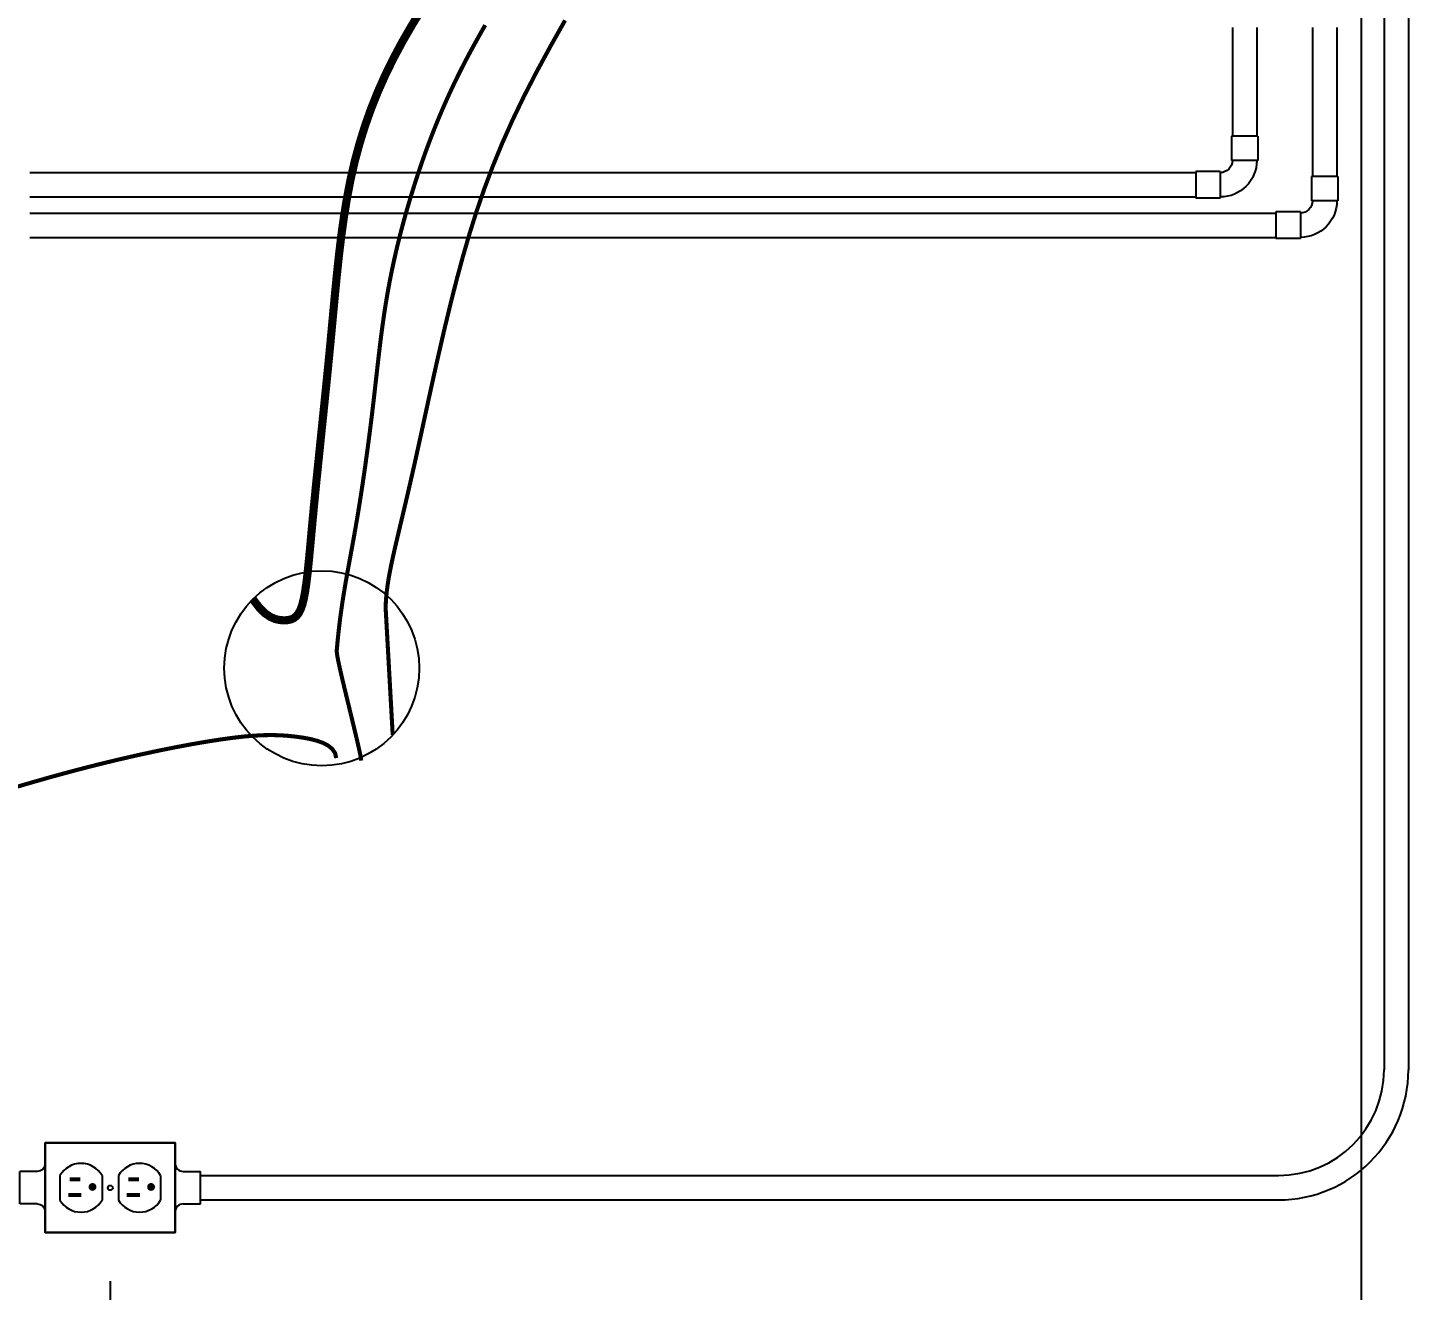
# Model space of a CAD drawing. Header units: inches. Extents: x -300 to 516, y -297 to 231.
# Drawn here: x 4.02 to 46.51, y -207.43 to -168.59 of the extents above; entities that cross this region are included whole.
import ezdxf

# ---------------------------------------------------------------- set-up
doc = ezdxf.new("R2010")
doc.units = ezdxf.units.IN
doc.header["$LTSCALE"] = 24
doc.header["$MEASUREMENT"] = 0
for name, color, linetype in [('CHAMBER EXTERIOR', 7, 'Continuous'), ('EXTERIOR DIMS', 7, 'Continuous'), ('EXTERIOR ELEC EQUIP', 190, 'Continuous'), ('EXTERIOR PLUMB EQUIP', 4, 'Continuous')]:
    doc.layers.add(name, color=color, linetype=linetype)
doc.styles.get("Standard").update_dxf_attribs({"font": 'ARIALN.TTF'})
doc.dimstyles.get("Standard").update_dxf_attribs({"dimscale": 24, "dimtxt": 0.18, "dimasz": 0.18, "dimexe": 0.18, "dimexo": 0.0625, "dimgap": 0.09, "dimtad": 1, "dimdec": 4, "dimzin": 0, "dimdsep": 46, "dimlunit": 4, "dimtxsty": 'Standard', "dimcen": 0.09, "dimadec": 0, "dimazin": 0, "dimtfac": 1, "dimtdec": 4, "dimtofl": 0, "dimtmove": 0, "dimatfit": 3, "dimfxl": 0, "dimtolj": 1, "dimtzin": 0, "dimarcsym": 0})

# ---------------------------------------------------------------- blocks, each defined once
blk = doc.blocks.new('90ELL')
at = {"linetype": 'Continuous'}
for p, q in [((-0.271, 0), (-0.271, -0.5)), ((-0.271, 0), (0.271, 0)), ((0.271, 0), (0.271, -0.5)), ((-0.271, -0.5), (0.271, -0.5)), ((0.5, -0.729), (1, -0.729)), ((0.5, -0.729), (0.5, -1.271)), ((1, -0.729), (1, -1.271)), ((0.5, -1.271), (1, -1.271))]:
    blk.add_line(p, q, dxfattribs=at)
for radius in [0.75, 0.25]:
    blk.add_arc((0.5, -0.5), radius, 180, 270, dxfattribs=at)
blk = doc.blocks.new('Fs1box')
at = {"linetype": 'Continuous'}
for p, q in [((0.25, 0.5), (0.783, 0.5)), ((0.783, -0.5), (0.783, 0.5)), ((0.25, -0.5), (0.783, -0.5))]:
    blk.add_line(p, q, dxfattribs=at)
blk.add_lwpolyline([(-4, -1.375), (-4, 1.375), (0, 1.375), (0, -1.375)], close=True, dxfattribs=at)
for centre, start, end in [((0.25, 0.75), 180, 270), ((0.25, -0.75), 90, 180)]:
    blk.add_arc(centre, 0.25, start, end, dxfattribs=at)
blk = doc.blocks.new('*D38')
at = {"layer": 'Defpoints', "color": 0, "transparency": 16777216}
for p in [(6.556, -205.65), (45.07, -240.297), (45.07, -254.679)]:
    blk.add_point(p, dxfattribs=at)
at = {"layer": 'EXTERIOR DIMS', "color": 0, "lineweight": -2, "transparency": 16777216}
for p, q in [((6.556, -207.15), (6.556, -258.999)), ((45.07, -241.797), (45.07, -258.999)), ((10.876, -254.679), (40.75, -254.679))]:
    blk.add_line(p, q, dxfattribs=at)
at = {"layer": 'EXTERIOR DIMS', "color": 0, "transparency": 16777216}
for points in [[(10.876, -253.959), (10.876, -255.399), (6.556, -254.679)], [(40.75, -253.959), (40.75, -255.399), (45.07, -254.679)]]:
    blk.add_solid(points, dxfattribs=at)
at = {"layer": 'EXTERIOR DIMS', "color": 0, "transparency": 16777216, "insert": (25.813, -247.424), "char_height": 4.32, "attachment_point": 5}
blk.add_mtext('\\A1;3\'-2{\\H1.000000x;\\S1/2;}"', dxfattribs=at)

msp = doc.modelspace()

# ---------------------------------------------------------------- linework, layer by layer
at = {"layer": 'CHAMBER EXTERIOR'}
msp.add_line((45.07014, -240.2971), (45.07014, -118.2971), dxfattribs=at)
msp.add_circle((13.07014, -188.2971), 3, dxfattribs=at)
at = {"layer": 'EXTERIOR ELEC EQUIP'}
for p, q in [((45.76109, -160.46462), (45.76109, -200.65025)), ((46.51109, -160.46462), (46.51109, -200.65025)), ((5.0097, -203.90426), (5.0097, -204.65466)), ((6.30851, -203.90426), (6.30851, -204.65466)), ((6.81156, -203.90426), (6.81156, -204.65466)), ((8.11036, -203.90426), (8.11036, -204.65466)), ((9.33902, -203.90025), (42.51109, -203.90025)), ((9.33902, -204.65025), (42.51109, -204.65025))]:
    msp.add_line(p, q, dxfattribs=at)
for points, const_width in [([(16.17132, -167.98423), (15.85077, -168.50381), (15.55049, -169.02265), (15.27403, -169.53925), (15.02142, -170.05498), (14.7918, -170.57194), (14.5843, -171.09224), (14.39805, -171.61798), (14.23219, -172.15125), (14.08586, -172.69415), (13.95819, -173.24878), (13.848, -173.81688), (13.75289, -174.39868), (13.67014, -174.99407), (13.59702, -175.60292), (13.53083, -176.22511), (13.46883, -176.86052), (13.40832, -177.50902), (13.34658, -178.17048), (13.28156, -178.84358), (13.21394, -179.5221), (13.14509, -180.19866), (13.07636, -180.86582), (13.00912, -181.51619), (12.94471, -182.14236), (12.88451, -182.7369), (12.82987, -183.29242), (12.78168, -183.80293), (12.73892, -184.2681), (12.70012, -184.68906), (12.66379, -185.06692), (12.62845, -185.40279), (12.59261, -185.69778), (12.5548, -185.953), (12.51352, -186.16956), (12.46736, -186.34893), (12.41508, -186.49397), (12.3555, -186.60788), (12.28746, -186.69388), (12.20979, -186.75518), (12.1213, -186.79499), (12.02082, -186.81652), (11.90718, -186.82298), (11.77965, -186.8152), (11.63919, -186.78445), (11.48725, -186.71961), (11.32523, -186.60956), (11.15457, -186.44321), (10.97667, -186.20941), (10.9539, -186.17071)], 0.25), ([(13.51513, -191.06037), (13.47963, -190.90896), (13.39482, -190.78236), (13.26798, -190.678), (13.10642, -190.59333), (12.91741, -190.52579), (12.70826, -190.47282), (12.48625, -190.43187), (12.25868, -190.40038), (12.0306, -190.37639), (11.79813, -190.36031), (11.55515, -190.35314), (11.29556, -190.3559), (11.01323, -190.36958), (10.70205, -190.3952), (10.3559, -190.43377), (9.96868, -190.48628), (9.53592, -190.55356), (9.05985, -190.63565), (8.54436, -190.73241), (7.99332, -190.8437), (7.41063, -190.96937), (6.80016, -191.10927), (6.16581, -191.26327), (5.51146, -191.43121), (4.83972, -191.61301), (4.14813, -191.80876), (3.43293, -192.0186)], 0.125), ([(5.63956, -204.01534), (5.31076, -204.01534)], 0.12), ([(7.44141, -204.01534), (7.11261, -204.01534)], 0.12), ([(5.67358, -204.50239), (5.26541, -204.50239)], 0.12), ([(7.47543, -204.50239), (7.06726, -204.50239)], 0.12)]:
    msp.add_lwpolyline(points, dxfattribs=dict(at, const_width=const_width))
at = {"layer": 'EXTERIOR ELEC EQUIP', "color": 40, "const_width": 0.125}
msp.add_lwpolyline([(18.10001, -168.51449), (18.06376, -168.5772), (18.02769, -168.6399), (17.99182, -168.70258), (17.95615, -168.76523), (17.92068, -168.82785), (17.88542, -168.89043), (17.85038, -168.95298), (17.81556, -169.01548), (17.78096, -169.07793), (17.7466, -169.14034), (17.71247, -169.20268), (17.67859, -169.26497), (17.64496, -169.32718), (17.61159, -169.38934), (17.57847, -169.45142), (17.54562, -169.51342), (17.51304, -169.57535), (17.48073, -169.63719), (17.44869, -169.69894), (17.41694, -169.76061), (17.38547, -169.82219), (17.35428, -169.88367), (17.32338, -169.94505), (17.29277, -170.00634), (17.26243, -170.06754), (17.23237, -170.12864), (17.2026, -170.18964), (17.1731, -170.25054), (17.14389, -170.31134), (17.11494, -170.37205), (17.08627, -170.43266), (17.05788, -170.49316), (17.02975, -170.55357), (17.00188, -170.61388), (16.97428, -170.67409), (16.94695, -170.73421), (16.91987, -170.79422), (16.89305, -170.85413), (16.86648, -170.91395), (16.84017, -170.97367), (16.81411, -171.03329), (16.78829, -171.09281), (16.76272, -171.15223), (16.7374, -171.21155), (16.71231, -171.27077), (16.68746, -171.3299), (16.66285, -171.38892), (16.63848, -171.44785), (16.61433, -171.50668), (16.59042, -171.56541), (16.56673, -171.62404), (16.54327, -171.68257), (16.52003, -171.741), (16.497, -171.79934), (16.4742, -171.85757), (16.45161, -171.91571), (16.42924, -171.97375), (16.40707, -172.03169), (16.38512, -172.08953), (16.36337, -172.14727), (16.34182, -172.20491), (16.32048, -172.26245), (16.29934, -172.3199), (16.27839, -172.37725), (16.25763, -172.43449), (16.23707, -172.49164), (16.2167, -172.54869), (16.19652, -172.60564), (16.17652, -172.6625), (16.15671, -172.71925), (16.13707, -172.77591), (16.11762, -172.83246), (16.09834, -172.88892), (16.07923, -172.94528), (16.0603, -173.00154), (16.04153, -173.0577), (16.02293, -173.11376), (16.0045, -173.16972), (15.98623, -173.22559), (15.96812, -173.28136), (15.95017, -173.33702), (15.93237, -173.3926), (15.91473, -173.44807), (15.89725, -173.50345), (15.87991, -173.55872), (15.86272, -173.61391), (15.84569, -173.66899), (15.8288, -173.72399), (15.81206, -173.77889), (15.79547, -173.83369), (15.77902, -173.88841), (15.76272, -173.94304), (15.74657, -173.99757), (15.73056, -174.05202), (15.71469, -174.10638), (15.69897, -174.16065), (15.6834, -174.21484), (15.66796, -174.26895), (15.65267, -174.32297), (15.63752, -174.37691), (15.62251, -174.43077), (15.60765, -174.48456), (15.59292, -174.53826), (15.57834, -174.59189), (15.5639, -174.64544), (15.5496, -174.69892), (15.53543, -174.75232), (15.52141, -174.80565), (15.50753, -174.85891), (15.49378, -174.9121), (15.48017, -174.96523), (15.46671, -175.01828), (15.45337, -175.07127), (15.44018, -175.12419), (15.42712, -175.17705), (15.4142, -175.22985), (15.40141, -175.28258), (15.38876, -175.33526), (15.37625, -175.38787), (15.36387, -175.44043), (15.35162, -175.49292), (15.33951, -175.54537), (15.32753, -175.59776), (15.31568, -175.65009), (15.30397, -175.70237), (15.29239, -175.7546), (15.28094, -175.80678), (15.26963, -175.85892), (15.25844, -175.911), (15.24739, -175.96304), (15.23646, -176.01503), (15.22567, -176.06698), (15.215, -176.11888), (15.20447, -176.17074), (15.19406, -176.22256), (15.18379, -176.27434), (15.17364, -176.32609), (15.16362, -176.37779), (15.15372, -176.42946), (15.14396, -176.4811), (15.13432, -176.5327), (15.1248, -176.58426), (15.11541, -176.6358), (15.10615, -176.6873), (15.09701, -176.73878), (15.08799, -176.79023), (15.07909, -176.84165), (15.07032, -176.89305), (15.06166, -176.94443), (15.05313, -176.99578), (15.04471, -177.04711), (15.0364, -177.09843), (15.0282, -177.14972), (15.02011, -177.20101), (15.01213, -177.25228), (15.00426, -177.30354), (14.99648, -177.35479), (14.98881, -177.40603), (14.98123, -177.45727), (14.97374, -177.5085), (14.96635, -177.55973), (14.95904, -177.61097), (14.95182, -177.6622), (14.94469, -177.71344), (14.93763, -177.76469), (14.93065, -177.81594), (14.92375, -177.8672), (14.91692, -177.91848), (14.91015, -177.96977), (14.90346, -178.02108), (14.89683, -178.0724), (14.89026, -178.12374), (14.88374, -178.17511), (14.87729, -178.22649), (14.87089, -178.27791), (14.86454, -178.32935), (14.85823, -178.38082), (14.85197, -178.43232), (14.84576, -178.48385), (14.83958, -178.53542), (14.83344, -178.58703), (14.82734, -178.63868), (14.82126, -178.69036), (14.81522, -178.74209), (14.8092, -178.79387), (14.80321, -178.84569), (14.79723, -178.89756), (14.79128, -178.94948), (14.78534, -179.00145), (14.77941, -179.05348), (14.7735, -179.10556), (14.76759, -179.1577), (14.76168, -179.2099), (14.75578, -179.26217), (14.74987, -179.31449), (14.74397, -179.36689), (14.73805, -179.41935), (14.73213, -179.47188), (14.7262, -179.52449), (14.72025, -179.57716), (14.71428, -179.62992), (14.7083, -179.68275), (14.70229, -179.73566), (14.69626, -179.78865), (14.6902, -179.84172), (14.68411, -179.89488), (14.67798, -179.94812), (14.67183, -180.00145), (14.66564, -180.05486), (14.6594, -180.10836), (14.65313, -180.16195), (14.64682, -180.21563), (14.64046, -180.26939), (14.63406, -180.32323), (14.62761, -180.37715), (14.62112, -180.43115), (14.61458, -180.48521), (14.608, -180.53934), (14.60138, -180.59353), (14.59471, -180.64777), (14.588, -180.70206), (14.58125, -180.7564), (14.57445, -180.81077), (14.56762, -180.86517), (14.56074, -180.9196), (14.55383, -180.97404), (14.54688, -181.0285), (14.53988, -181.08297), (14.53286, -181.13743), (14.52579, -181.19189), (14.51869, -181.24633), (14.51156, -181.30076), (14.50439, -181.35516), (14.49719, -181.40954), (14.48995, -181.46387), (14.48269, -181.51816), (14.47539, -181.5724), (14.46806, -181.62659), (14.46071, -181.68071), (14.45332, -181.73477), (14.44591, -181.78875), (14.43847, -181.84265), (14.431, -181.89647), (14.42351, -181.95019), (14.416, -182.00382), (14.40846, -182.05734), (14.40089, -182.11075), (14.39331, -182.16404), (14.3857, -182.2172), (14.37807, -182.27024), (14.37042, -182.32314), (14.36276, -182.3759), (14.35507, -182.42852), (14.34737, -182.48097), (14.33964, -182.53327), (14.33191, -182.5854), (14.32416, -182.63736), (14.31639, -182.68914), (14.30861, -182.74073), (14.30081, -182.79213), (14.29301, -182.84333), (14.28519, -182.89433), (14.27736, -182.94512), (14.26952, -182.9957), (14.26167, -183.04605), (14.25382, -183.09617), (14.24595, -183.14606), (14.23808, -183.19571), (14.2302, -183.24511), (14.22232, -183.29426), (14.21443, -183.34316), (14.20654, -183.39179), (14.19865, -183.44016), (14.19075, -183.48826), (14.18285, -183.53608), (14.17496, -183.58362), (14.16706, -183.63089), (14.15916, -183.67787), (14.15127, -183.72457), (14.14338, -183.77099), (14.1355, -183.81714), (14.12762, -183.86301), (14.11975, -183.90861), (14.11189, -183.95394), (14.10403, -183.999), (14.09619, -184.0438), (14.08836, -184.08834), (14.08054, -184.13261), (14.07274, -184.17663), (14.06495, -184.22041), (14.05717, -184.26393), (14.04942, -184.30721), (14.04168, -184.35025), (14.03396, -184.39305), (14.02627, -184.43561), (14.01859, -184.47795), (14.01094, -184.52006), (14.00331, -184.56195), (13.99571, -184.60361), (13.98813, -184.64506), (13.98059, -184.6863), (13.97307, -184.72733), (13.96558, -184.76815), (13.95812, -184.80877), (13.9507, -184.84919), (13.94331, -184.88941), (13.93595, -184.92944), (13.92863, -184.96928), (13.92135, -185.00894), (13.9141, -185.04842), (13.9069, -185.08772), (13.89973, -185.12684), (13.89261, -185.16579), (13.88553, -185.20457), (13.87849, -185.24319), (13.8715, -185.28165), (13.86455, -185.31995), (13.85765, -185.3581), (13.85081, -185.3961), (13.84401, -185.43395), (13.83726, -185.47165), (13.83056, -185.50922), (13.82392, -185.54665), (13.81733, -185.58394), (13.8108, -185.62111), (13.80432, -185.65815), (13.7979, -185.69507), (13.79154, -185.73187), (13.78525, -185.76855), (13.77901, -185.80512), (13.77283, -185.84158), (13.76672, -185.87794), (13.76068, -185.91419), (13.7547, -185.95034), (13.74878, -185.9864), (13.74294, -186.02236), (13.73716, -186.05823), (13.73145, -186.09401), (13.72581, -186.1297), (13.72024, -186.16531), (13.71475, -186.20083), (13.70933, -186.23627), (13.70397, -186.27162), (13.69869, -186.30687), (13.69349, -186.34204), (13.68835, -186.37711), (13.68328, -186.41208), (13.67829, -186.44695), (13.67337, -186.48173), (13.66851, -186.51639), (13.66373, -186.55095), (13.65902, -186.58539), (13.65438, -186.61972), (13.6498, -186.65393), (13.6453, -186.68802), (13.64086, -186.72198), (13.63649, -186.75581), (13.63219, -186.78951), (13.62796, -186.82307), (13.62379, -186.85649), (13.61969, -186.88977), (13.61565, -186.9229), (13.61168, -186.95588), (13.60778, -186.98871), (13.60394, -187.02138), (13.60017, -187.05388), (13.59646, -187.08623), (13.59281, -187.1184), (13.58923, -187.15041), (13.58571, -187.18224), (13.58225, -187.21389), (13.57885, -187.24536), (13.57552, -187.27664), (13.57225, -187.30774), (13.56903, -187.33864), (13.56588, -187.36935), (13.56279, -187.39986), (13.55976, -187.43017), (13.55679, -187.46027), (13.55388, -187.49016), (13.55102, -187.51983), (13.54823, -187.54929), (13.54549, -187.57854), (13.54281, -187.60755), (13.54019, -187.63634), (13.53762, -187.6649), (13.53511, -187.69323), (13.53266, -187.72132), (13.53064, -187.75061), (13.53099, -187.78829), (13.53599, -187.84299), (13.54796, -187.92335), (13.56919, -188.038), (13.60199, -188.19557), (13.64866, -188.40469), (13.71151, -188.674), (13.79129, -189.00648), (13.8826, -189.38252), (13.9785, -189.77686), (14.07206, -190.16423), (14.15634, -190.51939), (14.22438, -190.81706), (14.26926, -191.03198), (14.28402, -191.1389)], dxfattribs=at)
at = {"layer": 'EXTERIOR ELEC EQUIP', "color": 1, "const_width": 0.125}
msp.add_lwpolyline([(20.55636, -168.3682), (20.11264, -169.1562), (19.68993, -169.93351), (19.29754, -170.69279), (18.94253, -171.42891), (18.62299, -172.14541), (18.33477, -172.84805), (18.07369, -173.54258), (17.8356, -174.23472), (17.61633, -174.93023), (17.41173, -175.63486), (17.21763, -176.35433), (17.0306, -177.0919), (16.85011, -177.84075), (16.67635, -178.59158), (16.50953, -179.33509), (16.34985, -180.06196), (16.19749, -180.76289), (16.05267, -181.42856), (15.91558, -182.04967), (15.78647, -182.61903), (15.66589, -183.13788), (15.55443, -183.6096), (15.45267, -184.03755), (15.36122, -184.4251), (15.28067, -184.77561), (15.21161, -185.09245), (15.15463, -185.37899), (15.11005, -185.63837), (15.07695, -185.8728), (15.05417, -186.08424), (15.04049, -186.2747), (15.03475, -186.44614), (15.24991, -190.30526), (15.25182, -190.34592)], dxfattribs=at)
at = {"layer": 'EXTERIOR ELEC EQUIP', "const_width": 0.12}
for points in [[(6.07372, -204.2532, -1), (5.95372, -204.2532, -1)], [(7.87557, -204.2532, -1), (7.75557, -204.2532, -1)]]:
    msp.add_lwpolyline(points, format="xyb", close=True, dxfattribs=at)
at = {"layer": 'EXTERIOR ELEC EQUIP'}
msp.add_circle((6.56003, -204.27946), 0.075, dxfattribs=at)
for centre, radius, start, end in [((42.51109, -200.65025), 4, 270, 0), ((42.51109, -200.65025), 3.25, 270, 0), ((5.65911, -204.27946), 0.75, 30.017761, 149.982239), ((7.46096, -204.27946), 0.75, 30.017761, 149.982239), ((5.65911, -204.27946), 0.75, 210.017761, 329.982239), ((7.46096, -204.27946), 0.75, 210.017761, 329.982239)]:
    msp.add_arc(centre, radius, start, end, dxfattribs=at)
at = {"layer": 'EXTERIOR PLUMB EQUIP'}
for p, q in [((41.10041, -168.59088), (41.10041, -171.92567)), ((41.85041, -168.59088), (41.85041, -171.92567)), ((43.56001, -168.59088), (43.56001, -173.16814)), ((44.31001, -168.59088), (44.31001, -173.16814)), ((4.08415, -173.04989), (39.9697, -173.04989)), ((4.08415, -173.79989), (39.9697, -173.79989)), ((4.08415, -174.29598), (42.43585, -174.29598)), ((4.08415, -175.04598), (42.43585, -175.04598))]:
    msp.add_line(p, q, dxfattribs=at)

# ---------------------------------------------------------------- block references
at = {"layer": 'EXTERIOR ELEC EQUIP', "xscale": -1}
msp.add_blockref('Fs1box', (4.55614, -204.27525), dxfattribs=at)
at = {"layer": 'EXTERIOR ELEC EQUIP'}
msp.add_blockref('Fs1box', (8.55614, -204.27525), dxfattribs=at)
at = {"layer": 'EXTERIOR PLUMB EQUIP', "xscale": -1.5, "yscale": 1.5, "zscale": 1.5}
for p in [(41.47, -171.92567), (43.93615, -173.16814)]:
    msp.add_blockref('90ELL', p, dxfattribs=at)

# ---------------------------------------------------------------- dimensions: what is measured, and where the dimension line sits
at = {"layer": 'EXTERIOR DIMS'}
dim = msp.add_linear_dim(base=(45.07014, -254.67877), p1=(6.55614, -205.65025), p2=(45.07014, -240.2971), dimstyle='Standard', dxfattribs=at)
dim.commit()
dim.dimension.update_dxf_attribs({"geometry": '*D38', "text_midpoint": (25.81314, -247.42426)})

doc.saveas('drawing.dxf')
